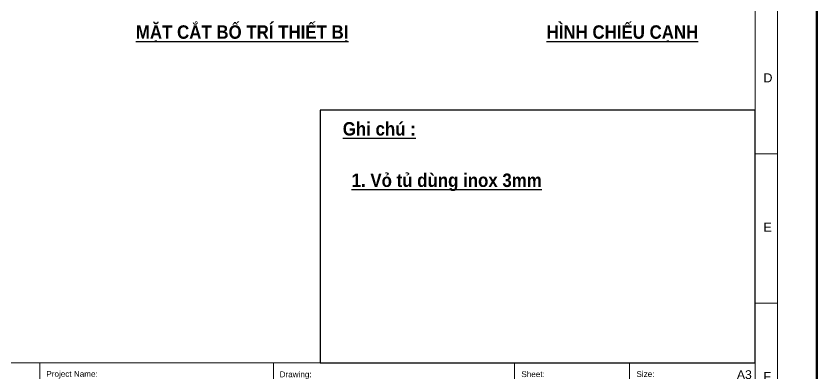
# Model space of a CAD drawing. Header units: millimetres. Extents: x 6750 to 121550, y -28210 to 66060.
# Drawn here: x 36919 to 41698, y 60889 to 63022 of the extents above; entities that cross this region are included whole.
import ezdxf

# ---------------------------------------------------------------- set-up
doc = ezdxf.new("R2010")
doc.units = ezdxf.units.MM
doc.layers.add('DN.1. NET LIEN MANH', color=7, linetype='Continuous', lineweight=40)
doc.layers.add('M.702.Ghi chu', color=3, linetype='Continuous')
doc.styles.add('PM', font='arial.ttf', dxfattribs={"width": 0.6})
doc.styles.get("Standard").update_dxf_attribs({"font": 'arial.ttf'})

# ---------------------------------------------------------------- blocks, each defined once
blk = doc.blocks.new('asdklnakdad')
blk.add_line((16712.99, 3398.33), (16712.99, 3101.33))
blk.add_line((16712.99, 3398.33), (16712.99, 3101.33))
at = {"lineweight": 5}
for p, q in [((16701.22, 3205.3), (16694.55, 3205.3)), ((16701.22, 3160.81), (16694.55, 3160.81)), ((16311.43, 3143.03), (16694.55, 3143.03)), ((16481.15, 3116.33), (16481.15, 3143.03)), ((16550.88, 3116.33), (16550.88, 3143.03)), ((16622.71, 3116.33), (16622.71, 3143.03)), ((16657.02, 3116.33), (16657.02, 3143.03))]:
    blk.add_line(p, q, dxfattribs=at)
for points in [[(16304.75, 3109.66), (16304.75, 3389.99), (16701.22, 3389.99), (16701.22, 3109.66), (16304.75, 3109.66)], [(16311.43, 3116.33), (16311.43, 3383.32), (16694.55, 3383.32), (16694.55, 3116.33)], [(16481.15, 3143.03), (16437.51, 3143.03), (16437.51, 3116.33), (16481.15, 3116.33)]]:
    blk.add_lwpolyline(points, close=True, dxfattribs=at)
at = {"layer": 'DN.1. NET LIEN MANH'}
blk.add_lwpolyline([(16292.99, 3101.33), (16712.99, 3101.33), (16712.99, 3398.33), (16292.99, 3398.33)], close=True, dxfattribs=at)
at = {"lineweight": 5, "attachment_point": 1}
for s, insert, char_height, width in [('{\\fArial|b0|i0|c0|p34;D}', (16697.02, 3229.31), 2.6698, 8.4244), ('{\\fArial|b0|i0|c0|p34;E}', (16697.02, 3184.81), 2.6698, 8.4244), ('Project Name:', (16483.08, 3140.64), 1.7354, 28.7909), ('Drawing:', (16552.67, 3140.52), 1.735, 28.7909), ('Sheet:', (16624.79, 3140.56), 1.735, 28.7909), ('Size:', (16659.13, 3140.6), 1.735, 8.4244), ('{\\fArial|b0|i0|c0|p34;F}', (16697.02, 3140.31), 2.6698, 8.4244)]:
    blk.add_mtext(s, dxfattribs=dict(at, insert=insert, char_height=char_height, width=width))
at = {"layer": 'DN.1. NET LIEN MANH', "insert": (16689.1, 3140.86), "char_height": 2.6, "width": 5.5322, "attachment_point": 1}
blk.add_mtext('A3', dxfattribs=at)

msp = doc.modelspace()

# ---------------------------------------------------------------- linework, layer by layer
msp.add_lwpolyline([(41329.348, 62461.72), (38733.408, 62461.72), (38733.408, 60954.523), (41329.348, 60954.523)], close=True)

# ---------------------------------------------------------------- block references
at = {"layer": 'DN.1. NET LIEN MANH', "xscale": 20, "yscale": 20, "zscale": 20}
msp.add_blockref('asdklnakdad', (-292561.652, -1906.136), dxfattribs=at)

# ---------------------------------------------------------------- texts
at = {"layer": 'M.702.Ghi chu', "ltscale": 100, "char_height": 80, "attachment_point": 2, "style": 'PM'}
for s, insert in [('\\A1;{\\fArial|b1|i0|c0|p34;\\W0.9;\\LMẶT CẮT BỐ TRÍ THIẾT BỊ}', (38268.251, 62966.328)), ('\\A1;{\\fArial|b1|i0|c0|p34;\\W0.9;\\LHÌNH CHIẾU CẠNH}', (40537.247, 62966.328)), ('\\A1;{\\fArial|b1|i0|c0|p34;\\W0.9;\\LGhi chú :}', (39086.631, 62389.753)), ('\\A1;\\pi-240,l400,t400;{\\fArial|b1|i0|c0|p34;\\W0.9;\\L1. Vỏ tủ dùng inox 3mm}', (39408.822, 62083.243))]:
    msp.add_mtext(s, dxfattribs=dict(at, insert=insert))

doc.saveas('drawing.dxf')
